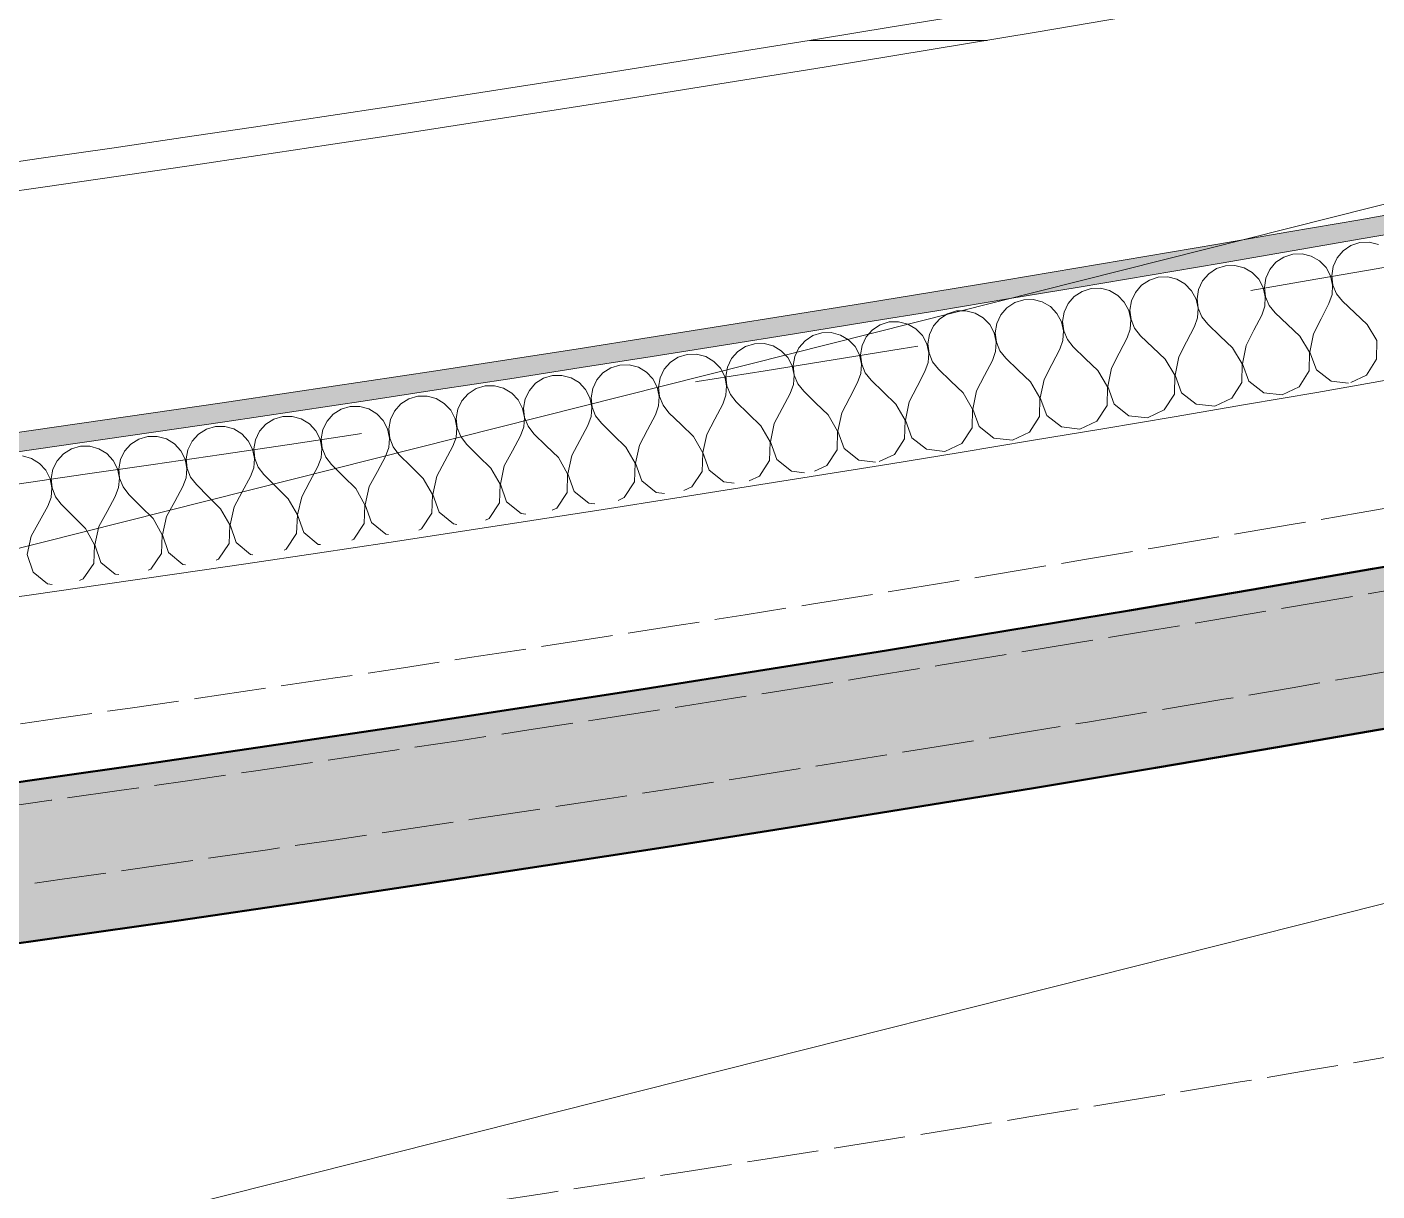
# Model space of a CAD drawing. Header units: millimetres. Extents: x -89663 to 74273, y -103666 to 18539.
# Drawn here: x -22823 to -21977, y -71921 to -71191 of the extents above; entities that cross this region are included whole.
import ezdxf
from ezdxf.enums import TextEntityAlignment as Align

# ---------------------------------------------------------------- set-up
doc = ezdxf.new("R2010")
doc.units = ezdxf.units.MM
doc.header["$MEASUREMENT"] = 0
doc.linetypes.add('Double Dashed', pattern=[1093.611073, 529.166651, -211.666656, 141.111112, -211.666656])
doc.linetypes.add('Hidden Line', pattern=[55, 45, -10])
for name, color, linetype in [('A-20-M_Floor_Slab', 7, 'Continuous'), ('A-25-M_Wall_Ext', 7, 'Continuous'), ('New_A-05-M_Gross_Int_WC_s', 7, 'Continuous'), ('New_A-15-MG_Structural_Grid_Phase_2', 7, 'Continuous'), ('New_A-25-M_Wall_Ext', 7, 'Continuous'), ('New_A-25-M_Wall_Int', 7, 'Continuous'), ('New_A-35-M_FFE_Sanitary', 7, 'Continuous'), ('New_A-40-M_Soft_Landscaping_P2', 7, 'Continuous')]:
    doc.layers.add(name, color=color, linetype=linetype)
for name, color, linetype, lineweight in [('A-20-M_Floor_Slab_Pen_No__89', 8, 'Continuous', 20), ('A-25-M_Wall_Ext_Pen_No__87', 8, 'Continuous', 20), ('New_A-25-M_Wall_Ext_Pen_No__87', 8, 'Continuous', 20), ('New_A-25-M_Wall_Int_Pen_No__193', 7, 'Continuous', 18), ('New_A-40-M_Soft_Landscaping_P2_Pen_No__150', 7, 'Continuous', 0), ('New_ArchiCAD Zone Stamps_Pen_No__6', 7, 'Continuous', 35)]:
    doc.layers.add(name, color=color, linetype=linetype, lineweight=lineweight)
for name, color, linetype, lineweight, true_color in [('New_A-05-M_Gross_Int_WC_s_Pen_No__74', 7, 'Continuous', 20, 0x606060), ('New_A-15-MG_Structural_Grid_Phase_2_Pen_No__222', 7, 'Continuous', 13, 0x65af33), ('New_A-25-M_Wall_Ext_Pen_No__107', 7, 'Continuous', 15, 0xa6a6a6), ('New_A-25-M_Wall_Ext_Pen_No__27', 7, 'Continuous', 50, 0x2a2a2a), ('New_A-25-M_Wall_Int_Pen_No__107', 7, 'Continuous', 15, 0xa6a6a6), ('New_A-25-M_Wall_Int_Pen_No__149', 7, 'Continuous', 0, 0x2a2a2a), ('New_A-35-M_FFE_Sanitary_Pen_No__211', 7, 'Continuous', 13, 0xebf6ff), ('New_A-35-M_FFE_Sanitary_Pen_No__27', 7, 'Continuous', 50, 0x2a2a2a)]:
    doc.layers.add(name, color=color, linetype=linetype, lineweight=lineweight, true_color=true_color)
doc.styles.add('GENERATED_STYLE_1', font='')
doc.styles.add('GENERATED_STYLE_3', font='')
doc.styles.add('GENERATED_STYLE_4', font='')
doc.styles.get('GENERATED_STYLE_1').set_extended_font_data('Arial', bold=True)
doc.styles.get('GENERATED_STYLE_3').set_extended_font_data('Arial')
doc.styles.get('GENERATED_STYLE_4').set_extended_font_data('Swis721 BT')

# ---------------------------------------------------------------- blocks, each defined once
blk = doc.blocks.new('*X220')
at = {"layer": 'New_A-25-M_Wall_Int_Pen_No__107', "linetype": 'Continuous'}
for p, q in [((-22002.04, -71336.17), (-21998.22, -71331.67)), ((-21998.22, -71331.67), (-21993.31, -71328.4)), ((-21993.31, -71328.4), (-21987.7, -71326.59)), ((-21987.7, -71326.59), (-21981.81, -71326.4)), ((-21981.81, -71326.4), (-21976.08, -71327.82)), ((-22044.16, -71343.44), (-22040.33, -71338.95)), ((-22040.33, -71338.95), (-22035.42, -71335.69)), ((-22035.42, -71335.69), (-22029.8, -71333.89)), ((-22029.8, -71333.89), (-22023.91, -71333.7)), ((-22023.91, -71333.7), (-22018.19, -71335.13)), ((-22018.19, -71335.13), (-22013.07, -71338.08)), ((-22013.07, -71338.08), (-22008.95, -71342.31)), ((-22004.5, -71341.54), (-22002.04, -71336.17)), ((-22119.66, -71350.07), (-22114.04, -71348.29)), ((-22114.04, -71348.29), (-22108.15, -71348.12)), ((-22108.15, -71348.12), (-22102.43, -71349.57)), ((-22086.29, -71350.65), (-22082.45, -71346.17)), ((-22082.45, -71346.17), (-22077.53, -71342.91)), ((-22077.53, -71342.91), (-22071.92, -71341.13)), ((-22071.92, -71341.13), (-22066.02, -71340.95)), ((-22066.02, -71340.95), (-22060.3, -71342.38)), ((-22060.3, -71342.38), (-22055.19, -71345.34)), ((-22055.19, -71345.34), (-22051.08, -71349.57)), ((-22046.63, -71348.81), (-22044.16, -71343.44)), ((-22008.95, -71342.31), (-22006.13, -71347.51)), ((-22006.13, -71347.51), (-22004.84, -71353.28)), ((-22005.4, -71347.38), (-22004.5, -71341.54)), ((-22004.67, -71353.25), (-22005.4, -71347.38)), ((-22166.73, -71360.41), (-22161.8, -71357.17)), ((-22161.8, -71357.17), (-22156.18, -71355.4)), ((-22156.18, -71355.4), (-22150.29, -71355.24)), ((-22150.29, -71355.24), (-22144.57, -71356.69)), ((-22144.57, -71356.69), (-22139.47, -71359.66)), ((-22128.43, -71357.8), (-22124.59, -71353.32)), ((-22124.59, -71353.32), (-22119.66, -71350.07)), ((-22102.43, -71349.57), (-22097.33, -71352.53)), ((-22097.33, -71352.53), (-22093.22, -71356.77)), ((-22093.22, -71356.77), (-22090.42, -71361.98)), ((-22089.68, -71361.86), (-22088.77, -71356.02)), ((-22088.77, -71356.02), (-22086.29, -71350.65)), ((-22051.08, -71349.57), (-22048.27, -71354.78)), ((-22048.27, -71354.78), (-22046.99, -71360.55)), ((-22047.54, -71354.65), (-22046.63, -71348.81)), ((-22046.82, -71360.52), (-22047.54, -71354.65)), ((-22004.84, -71353.28), (-22005.18, -71359.18)), ((-22002.38, -71358.69), (-22004.67, -71353.25)), ((-22208.89, -71367.44), (-22203.95, -71364.2)), ((-22203.95, -71364.2), (-22198.33, -71362.44)), ((-22198.33, -71362.44), (-22192.44, -71362.29)), ((-22192.44, -71362.29), (-22186.72, -71363.75)), ((-22186.72, -71363.75), (-22181.62, -71366.73)), ((-22173.08, -71370.24), (-22170.59, -71364.88)), ((-22170.59, -71364.88), (-22166.73, -71360.41)), ((-22139.47, -71359.66), (-22135.37, -71363.91)), ((-22135.37, -71363.91), (-22132.58, -71369.12)), ((-22131.84, -71369), (-22130.92, -71363.16)), ((-22130.92, -71363.16), (-22128.43, -71357.8)), ((-22090.42, -71361.98), (-22089.15, -71367.75)), ((-22088.98, -71367.73), (-22089.68, -71361.86)), ((-22046.99, -71360.55), (-22047.33, -71366.45)), ((-22044.53, -71365.97), (-22046.82, -71360.52)), ((-22011.97, -71374.3), (-22007.11, -71364.76)), ((-22005.18, -71359.18), (-22007.11, -71364.76)), ((-21998.68, -71363.3), (-22002.38, -71358.69)), ((-21990.89, -71370.65), (-21998.68, -71363.3)), ((-22251.05, -71374.4), (-22246.12, -71371.17)), ((-22246.12, -71371.17), (-22240.49, -71369.42)), ((-22240.49, -71369.42), (-22234.59, -71369.27)), ((-22234.59, -71369.27), (-22228.88, -71370.75)), ((-22228.88, -71370.75), (-22223.79, -71373.73)), ((-22223.79, -71373.73), (-22219.7, -71377.99)), ((-22215.25, -71377.25), (-22212.75, -71371.9)), ((-22212.75, -71371.9), (-22208.89, -71367.44)), ((-22181.62, -71366.73), (-22177.53, -71370.98)), ((-22177.53, -71370.98), (-22174.75, -71376.2)), ((-22174.01, -71376.08), (-22173.08, -71370.24)), ((-22132.58, -71369.12), (-22131.31, -71374.9)), ((-22131.14, -71374.87), (-22131.84, -71369)), ((-22089.5, -71373.66), (-22091.44, -71379.24)), ((-22089.15, -71367.75), (-22089.5, -71373.66)), ((-22086.69, -71373.18), (-22088.98, -71367.73)), ((-22083.01, -71377.8), (-22086.69, -71373.18)), ((-22054.15, -71381.56), (-22049.27, -71372.03)), ((-22047.33, -71366.45), (-22049.27, -71372.03)), ((-22040.84, -71370.58), (-22044.53, -71365.97)), ((-22033.06, -71377.94), (-22040.84, -71370.58)), ((-21983.09, -71377.99), (-21990.89, -71370.65)), ((-22297.11, -71385.74), (-22293.23, -71381.29)), ((-22293.23, -71381.29), (-22288.29, -71378.07)), ((-22288.29, -71378.07), (-22282.66, -71376.33)), ((-22282.66, -71376.33), (-22276.76, -71376.19)), ((-22276.76, -71376.19), (-22271.05, -71377.67)), ((-22271.05, -71377.67), (-22265.96, -71380.66)), ((-22265.96, -71380.66), (-22261.88, -71384.93)), ((-22257.43, -71384.2), (-22254.92, -71378.85)), ((-22254.92, -71378.85), (-22251.05, -71374.4)), ((-22219.7, -71377.99), (-22216.93, -71383.21)), ((-22216.19, -71383.09), (-22215.25, -71377.25)), ((-22174.75, -71376.2), (-22173.49, -71381.98)), ((-22173.32, -71381.95), (-22174.01, -71376.08)), ((-22173.49, -71381.98), (-22173.86, -71387.88)), ((-22171.05, -71387.41), (-22173.32, -71381.95)), ((-22131.67, -71380.8), (-22133.63, -71386.37)), ((-22131.31, -71374.9), (-22131.67, -71380.8)), ((-22128.87, -71380.33), (-22131.14, -71374.87)), ((-22125.19, -71384.95), (-22128.87, -71380.33)), ((-22096.34, -71388.76), (-22091.44, -71379.24)), ((-22075.24, -71385.17), (-22083.01, -71377.8)), ((-22059.03, -71391.1), (-22054.15, -71381.56)), ((-22025.28, -71385.3), (-22033.06, -71377.94)), ((-22016.84, -71383.84), (-22011.97, -71374.3)), ((-21983.09, -71377.99), (-21977.09, -71388.05)), ((-22372.66, -71391.68), (-22367.03, -71389.96)), ((-22367.03, -71389.96), (-22361.13, -71389.84)), ((-22361.13, -71389.84), (-22355.43, -71391.34)), ((-22339.3, -71392.57), (-22335.42, -71388.12)), ((-22335.42, -71388.12), (-22330.47, -71384.91)), ((-22330.47, -71384.91), (-22324.84, -71383.17)), ((-22324.84, -71383.17), (-22318.94, -71383.05)), ((-22318.94, -71383.05), (-22313.24, -71384.54)), ((-22313.24, -71384.54), (-22308.15, -71387.54)), ((-22308.15, -71387.54), (-22304.07, -71391.81)), ((-22299.62, -71391.09), (-22297.11, -71385.74)), ((-22261.88, -71384.93), (-22259.12, -71390.16)), ((-22259.12, -71390.16), (-22257.88, -71395.94)), ((-22258.38, -71390.04), (-22257.43, -71384.2)), ((-22257.71, -71395.91), (-22258.38, -71390.04)), ((-22216.93, -71383.21), (-22215.68, -71388.99)), ((-22215.51, -71388.96), (-22216.19, -71383.09)), ((-22215.68, -71388.99), (-22216.06, -71394.89)), ((-22213.25, -71394.42), (-22215.51, -71388.96)), ((-22173.86, -71387.88), (-22175.82, -71393.45)), ((-22167.38, -71392.04), (-22171.05, -71387.41)), ((-22138.54, -71395.89), (-22133.63, -71386.37)), ((-22117.43, -71392.33), (-22125.19, -71384.95)), ((-22101.23, -71398.29), (-22096.34, -71388.76)), ((-22067.47, -71392.54), (-22075.24, -71385.17)), ((-22025.28, -71385.3), (-22019.28, -71395.36)), ((-22019.11, -71395.33), (-22016.84, -71383.84)), ((-21977.09, -71388.05), (-21977.25, -71399.76)), ((-22419.82, -71401.59), (-22414.87, -71398.39)), ((-22414.87, -71398.39), (-22409.23, -71396.67)), ((-22409.23, -71396.67), (-22403.33, -71396.57)), ((-22403.33, -71396.57), (-22397.63, -71398.07)), ((-22397.63, -71398.07), (-22392.56, -71401.09)), ((-22384.04, -71404.67), (-22381.5, -71399.33)), ((-22381.5, -71399.33), (-22377.61, -71394.89)), ((-22377.61, -71394.89), (-22372.66, -71391.68)), ((-22355.43, -71391.34), (-22350.35, -71394.34)), ((-22350.35, -71394.34), (-22346.28, -71398.63)), ((-22346.28, -71398.63), (-22343.53, -71403.86)), ((-22342.79, -71403.74), (-22341.82, -71397.91)), ((-22341.82, -71397.91), (-22339.3, -71392.57)), ((-22304.07, -71391.81), (-22301.32, -71397.04)), ((-22301.32, -71397.04), (-22300.09, -71402.82)), ((-22300.58, -71396.92), (-22299.62, -71391.09)), ((-22299.92, -71402.8), (-22300.58, -71396.92)), ((-22257.88, -71395.94), (-22258.27, -71401.84)), ((-22255.46, -71401.38), (-22257.71, -71395.91)), ((-22216.06, -71394.89), (-22218.03, -71400.46)), ((-22209.59, -71399.06), (-22213.25, -71394.42)), ((-22201.85, -71406.47), (-22209.59, -71399.06)), ((-22180.75, -71402.96), (-22175.82, -71393.45)), ((-22159.64, -71399.43), (-22167.38, -71392.04)), ((-22151.89, -71406.83), (-22159.64, -71399.43)), ((-22143.45, -71405.41), (-22138.54, -71395.89)), ((-22109.67, -71399.72), (-22117.43, -71392.33)), ((-22103.54, -71409.77), (-22101.23, -71398.29)), ((-22067.47, -71392.54), (-22061.49, -71402.61)), ((-22061.32, -71402.58), (-22059.03, -71391.1)), ((-22019.28, -71395.36), (-22019.47, -71407.07)), ((-22015.01, -71406.3), (-22019.11, -71395.33)), ((-22462.04, -71408.23), (-22457.08, -71405.04)), ((-22457.08, -71405.04), (-22451.44, -71403.33)), ((-22451.44, -71403.33), (-22445.54, -71403.23)), ((-22445.54, -71403.23), (-22439.84, -71404.75)), ((-22439.84, -71404.75), (-22434.77, -71407.77)), ((-22434.77, -71407.77), (-22430.72, -71412.06)), ((-22426.26, -71411.36), (-22423.72, -71406.02)), ((-22423.72, -71406.02), (-22419.82, -71401.59)), ((-22392.56, -71401.09), (-22388.49, -71405.38)), ((-22388.49, -71405.38), (-22385.75, -71410.61)), ((-22385.02, -71410.49), (-22384.04, -71404.67)), ((-22343.53, -71403.86), (-22342.31, -71409.64)), ((-22342.14, -71409.62), (-22342.79, -71403.74)), ((-22300.09, -71402.82), (-22300.48, -71408.72)), ((-22297.68, -71408.27), (-22299.92, -71402.8)), ((-22265.2, -71416.9), (-22260.25, -71407.4)), ((-22258.27, -71401.84), (-22260.25, -71407.4)), ((-22251.8, -71406.02), (-22255.46, -71401.38)), ((-22244.08, -71413.44), (-22251.8, -71406.02)), ((-22222.97, -71409.96), (-22218.03, -71400.46)), ((-22194.12, -71413.87), (-22201.85, -71406.47)), ((-22185.67, -71412.47), (-22180.75, -71402.96)), ((-22151.89, -71406.83), (-22145.94, -71416.91)), ((-22145.77, -71416.89), (-22143.45, -71405.41)), ((-22109.67, -71399.72), (-22103.71, -71409.79)), ((-22061.49, -71402.61), (-22061.7, -71414.32)), ((-22057.24, -71413.56), (-22061.32, -71402.58)), ((-22019.47, -71407.07), (-22025.79, -71416.93)), ((-22005.76, -71413.47), (-22015.01, -71406.3)), ((-21977.25, -71399.76), (-21983.56, -71409.63)), ((-22535.89, -71416.44), (-22530, -71416.36)), ((-22530, -71416.36), (-22524.3, -71417.89)), ((-22508.18, -71419.22), (-22504.27, -71414.8)), ((-22504.27, -71414.8), (-22499.3, -71411.62)), ((-22499.3, -71411.62), (-22493.66, -71409.92)), ((-22493.66, -71409.92), (-22487.76, -71409.83)), ((-22487.76, -71409.83), (-22482.07, -71411.35)), ((-22482.07, -71411.35), (-22477, -71414.38)), ((-22477, -71414.38), (-22472.95, -71418.68)), ((-22468.49, -71417.99), (-22465.94, -71412.66)), ((-22465.94, -71412.66), (-22462.04, -71408.23)), ((-22430.72, -71412.06), (-22427.98, -71417.3)), ((-22427.25, -71417.19), (-22426.26, -71411.36)), ((-22385.75, -71410.61), (-22384.54, -71416.4)), ((-22384.37, -71416.37), (-22385.02, -71410.49)), ((-22384.54, -71416.4), (-22384.95, -71422.3)), ((-22382.15, -71421.85), (-22384.37, -71416.37)), ((-22342.71, -71415.54), (-22344.71, -71421.1)), ((-22342.31, -71409.64), (-22342.71, -71415.54)), ((-22339.91, -71415.09), (-22342.14, -71409.62)), ((-22336.26, -71419.74), (-22339.91, -71415.09)), ((-22307.44, -71423.77), (-22302.48, -71414.29)), ((-22300.48, -71408.72), (-22302.48, -71414.29)), ((-22294.03, -71412.91), (-22297.68, -71408.27)), ((-22286.32, -71420.35), (-22294.03, -71412.91)), ((-22236.35, -71420.86), (-22244.08, -71413.44)), ((-22227.91, -71419.46), (-22222.97, -71409.96)), ((-22194.12, -71413.87), (-22188.19, -71423.97)), ((-22188.02, -71423.94), (-22185.67, -71412.47)), ((-22103.71, -71409.79), (-22103.94, -71421.5)), ((-22099.48, -71420.75), (-22103.54, -71409.77)), ((-22061.7, -71414.32), (-22068.03, -71424.17)), ((-22047.99, -71420.74), (-22057.24, -71413.56)), ((-21994.85, -71414.63), (-22005.76, -71413.47)), ((-21983.56, -71409.63), (-21993.37, -71414.35)), ((-22588.76, -71427.75), (-22583.78, -71424.58)), ((-22583.78, -71424.58), (-22578.13, -71422.9)), ((-22578.13, -71422.9), (-22572.24, -71422.83)), ((-22572.24, -71422.83), (-22566.54, -71424.37)), ((-22566.54, -71424.37), (-22561.49, -71427.42)), ((-22550.42, -71425.72), (-22546.51, -71421.31)), ((-22546.51, -71421.31), (-22541.54, -71418.13)), ((-22541.54, -71418.13), (-22535.89, -71416.44)), ((-22524.3, -71417.89), (-22519.24, -71420.93)), ((-22519.24, -71420.93), (-22515.2, -71425.24)), ((-22511.74, -71430.37), (-22510.74, -71424.55)), ((-22510.74, -71424.55), (-22508.18, -71419.22)), ((-22472.95, -71418.68), (-22470.23, -71423.93)), ((-22470.23, -71423.93), (-22469.03, -71429.72)), ((-22469.49, -71423.81), (-22468.49, -71417.99)), ((-22468.86, -71429.69), (-22469.49, -71423.81)), ((-22427.98, -71417.3), (-22426.78, -71423.09)), ((-22426.61, -71423.06), (-22427.25, -71417.19)), ((-22426.78, -71423.09), (-22427.2, -71428.99)), ((-22424.39, -71428.54), (-22426.61, -71423.06)), ((-22384.95, -71422.3), (-22386.96, -71427.85)), ((-22378.51, -71426.51), (-22382.15, -71421.85)), ((-22349.69, -71430.58), (-22344.71, -71421.1)), ((-22328.56, -71427.19), (-22336.26, -71419.74)), ((-22312.41, -71433.26), (-22307.44, -71423.77)), ((-22278.6, -71427.77), (-22286.32, -71420.35)), ((-22270.15, -71426.39), (-22265.2, -71416.9)), ((-22236.35, -71420.86), (-22230.44, -71430.96)), ((-22230.27, -71430.93), (-22227.91, -71419.46)), ((-22188.19, -71423.97), (-22188.45, -71435.68)), ((-22183.98, -71434.94), (-22188.02, -71423.94)), ((-22145.94, -71416.91), (-22146.19, -71428.62)), ((-22141.72, -71427.87), (-22145.77, -71416.89)), ((-22103.94, -71421.5), (-22110.28, -71431.35)), ((-22090.24, -71427.95), (-22099.48, -71420.75)), ((-22068.03, -71424.17), (-22078.6, -71429.22)), ((-22036.35, -71421.99), (-22047.99, -71420.74)), ((-22025.79, -71416.93), (-22036.35, -71421.99)), ((-22631.01, -71434.13), (-22626.03, -71430.97)), ((-22626.03, -71430.97), (-22620.38, -71429.3)), ((-22620.38, -71429.3), (-22614.49, -71429.23)), ((-22614.49, -71429.23), (-22608.8, -71430.78)), ((-22608.8, -71430.78), (-22603.74, -71433.84)), ((-22595.25, -71437.48), (-22592.68, -71432.16)), ((-22592.68, -71432.16), (-22588.76, -71427.75)), ((-22561.49, -71427.42), (-22557.45, -71431.73)), ((-22557.45, -71431.73), (-22554.74, -71436.98)), ((-22554, -71436.87), (-22552.99, -71431.05)), ((-22552.99, -71431.05), (-22550.42, -71425.72)), ((-22515.2, -71425.24), (-22512.48, -71430.49)), ((-22512.48, -71430.49), (-22511.29, -71436.28)), ((-22511.12, -71436.25), (-22511.74, -71430.37)), ((-22469.03, -71429.72), (-22469.46, -71435.61)), ((-22466.65, -71435.17), (-22468.86, -71429.69)), ((-22427.2, -71428.99), (-22429.22, -71434.54)), ((-22420.77, -71433.21), (-22424.39, -71428.54)), ((-22413.09, -71440.67), (-22420.77, -71433.21)), ((-22391.96, -71437.33), (-22386.96, -71427.85)), ((-22370.82, -71433.96), (-22378.51, -71426.51)), ((-22354.68, -71440.06), (-22349.69, -71430.58)), ((-22320.86, -71434.63), (-22328.56, -71427.19)), ((-22314.81, -71444.72), (-22312.41, -71433.26)), ((-22278.6, -71427.77), (-22272.7, -71437.89)), ((-22272.53, -71437.86), (-22270.15, -71426.39)), ((-22230.44, -71430.96), (-22230.72, -71442.67)), ((-22226.25, -71441.93), (-22230.27, -71430.93)), ((-22146.19, -71428.62), (-22152.55, -71438.46)), ((-22132.5, -71435.09), (-22141.72, -71427.87)), ((-22110.28, -71431.35), (-22120.86, -71436.38)), ((-22078.6, -71429.22), (-22090.24, -71427.95)), ((-22677.22, -71444.84), (-22673.28, -71440.44)), ((-22673.28, -71440.44), (-22668.3, -71437.29)), ((-22668.3, -71437.29), (-22662.64, -71435.63)), ((-22662.64, -71435.63), (-22656.75, -71435.57)), ((-22656.75, -71435.57), (-22651.06, -71437.13)), ((-22651.06, -71437.13), (-22646.01, -71440.19)), ((-22646.01, -71440.19), (-22641.99, -71444.52)), ((-22637.52, -71443.85), (-22634.94, -71438.53)), ((-22634.94, -71438.53), (-22631.01, -71434.13)), ((-22603.74, -71433.84), (-22599.71, -71438.16)), ((-22599.71, -71438.16), (-22597.01, -71443.41)), ((-22596.28, -71443.3), (-22595.25, -71437.48)), ((-22554.74, -71436.98), (-22553.57, -71442.78)), ((-22553.39, -71442.75), (-22554, -71436.87)), ((-22511.29, -71436.28), (-22511.73, -71442.17)), ((-22508.92, -71441.74), (-22511.12, -71436.25)), ((-22505.31, -71446.42), (-22508.92, -71441.74)), ((-22476.51, -71450.62), (-22471.49, -71441.16)), ((-22469.46, -71435.61), (-22471.49, -71441.16)), ((-22463.03, -71439.85), (-22466.65, -71435.17)), ((-22455.37, -71447.32), (-22463.03, -71439.85)), ((-22434.23, -71444.01), (-22429.22, -71434.54)), ((-22405.41, -71448.14), (-22413.09, -71440.67)), ((-22396.95, -71446.8), (-22391.96, -71437.33)), ((-22363.13, -71441.41), (-22370.82, -71433.96)), ((-22363.13, -71441.41), (-22357.26, -71451.55)), ((-22357.09, -71451.52), (-22354.68, -71440.06)), ((-22320.86, -71434.63), (-22314.98, -71444.75)), ((-22272.7, -71437.89), (-22273, -71449.6)), ((-22268.53, -71448.87), (-22272.53, -71437.86)), ((-22188.45, -71435.68), (-22194.82, -71445.5)), ((-22174.77, -71442.17), (-22183.98, -71434.94)), ((-22152.55, -71438.46), (-22163.13, -71443.47)), ((-22120.86, -71436.38), (-22132.5, -71435.09)), ((-22757.85, -71452.88), (-22752.85, -71449.74)), ((-22752.85, -71449.74), (-22747.19, -71448.09)), ((-22747.19, -71448.09), (-22741.3, -71448.06)), ((-22741.3, -71448.06), (-22735.61, -71449.64)), ((-22735.61, -71449.64), (-22730.58, -71452.71)), ((-22719.5, -71451.09), (-22715.56, -71446.69)), ((-22715.56, -71446.69), (-22710.57, -71443.55)), ((-22710.57, -71443.55), (-22704.91, -71441.89)), ((-22704.91, -71441.89), (-22699.02, -71441.85)), ((-22699.02, -71441.85), (-22693.33, -71443.42)), ((-22693.33, -71443.42), (-22688.29, -71446.48)), ((-22688.29, -71446.48), (-22684.27, -71450.82)), ((-22680.85, -71455.97), (-22679.81, -71450.15)), ((-22679.81, -71450.15), (-22677.22, -71444.84)), ((-22641.99, -71444.52), (-22639.29, -71449.78)), ((-22639.29, -71449.78), (-22638.14, -71455.58)), ((-22638.56, -71449.67), (-22637.52, -71443.85)), ((-22637.97, -71455.55), (-22638.56, -71449.67)), ((-22597.01, -71443.41), (-22595.85, -71449.21)), ((-22595.85, -71449.21), (-22596.3, -71455.1)), ((-22595.68, -71449.18), (-22596.28, -71443.3)), ((-22593.49, -71454.68), (-22595.68, -71449.18)), ((-22554.01, -71448.67), (-22556.06, -71454.22)), ((-22553.57, -71442.78), (-22554.01, -71448.67)), ((-22551.2, -71448.24), (-22553.39, -71442.75)), ((-22547.6, -71452.92), (-22551.2, -71448.24)), ((-22518.8, -71457.17), (-22513.77, -71447.72)), ((-22511.73, -71442.17), (-22513.77, -71447.72)), ((-22497.66, -71453.91), (-22505.31, -71446.42)), ((-22447.7, -71454.8), (-22455.37, -71447.32)), ((-22439.24, -71453.47), (-22434.23, -71444.01)), ((-22405.41, -71448.14), (-22399.56, -71458.28)), ((-22399.39, -71458.25), (-22396.95, -71446.8)), ((-22314.98, -71444.75), (-22315.29, -71456.46)), ((-22310.82, -71455.74), (-22314.81, -71444.72)), ((-22273, -71449.6), (-22279.4, -71459.4)), ((-22259.34, -71456.13), (-22268.53, -71448.87)), ((-22230.72, -71442.67), (-22237.11, -71452.48)), ((-22217.05, -71449.18), (-22226.25, -71441.93)), ((-22205.41, -71450.5), (-22217.05, -71449.18)), ((-22194.82, -71445.5), (-22205.41, -71450.5)), ((-22163.13, -71443.47), (-22174.77, -71442.17)), ((-22800.14, -71459), (-22795.14, -71455.87)), ((-22795.14, -71455.87), (-22789.48, -71454.23)), ((-22789.48, -71454.23), (-22783.59, -71454.2)), ((-22783.59, -71454.2), (-22777.91, -71455.79)), ((-22777.91, -71455.79), (-22772.87, -71458.87)), ((-22764.4, -71462.57), (-22761.8, -71457.27)), ((-22761.8, -71457.27), (-22757.85, -71452.88)), ((-22730.58, -71452.71), (-22726.57, -71457.05)), ((-22726.57, -71457.05), (-22723.89, -71462.32)), ((-22723.15, -71462.21), (-22722.1, -71456.39)), ((-22722.1, -71456.39), (-22719.5, -71451.09)), ((-22684.27, -71450.82), (-22681.59, -71456.08)), ((-22681.59, -71456.08), (-22680.44, -71461.88)), ((-22680.27, -71461.85), (-22680.85, -71455.97)), ((-22638.14, -71455.58), (-22638.6, -71461.47)), ((-22635.79, -71461.05), (-22637.97, -71455.55)), ((-22596.3, -71455.1), (-22598.35, -71460.65)), ((-22589.89, -71459.36), (-22593.49, -71454.68)), ((-22561.11, -71463.66), (-22556.06, -71454.22)), ((-22539.96, -71460.42), (-22547.6, -71452.92)), ((-22523.85, -71466.62), (-22518.8, -71457.17)), ((-22490, -71461.39), (-22497.66, -71453.91)), ((-22481.54, -71460.08), (-22476.51, -71450.62)), ((-22447.7, -71454.8), (-22441.86, -71464.95)), ((-22441.69, -71464.92), (-22439.24, -71453.47)), ((-22399.56, -71458.28), (-22399.9, -71469.99)), ((-22395.44, -71469.28), (-22399.39, -71458.25)), ((-22357.26, -71451.55), (-22357.59, -71463.25)), ((-22353.13, -71462.54), (-22357.09, -71451.52)), ((-22315.29, -71456.46), (-22321.71, -71466.25)), ((-22301.65, -71463.01), (-22310.82, -71455.74)), ((-22247.71, -71457.46), (-22259.34, -71456.13)), ((-22237.11, -71452.48), (-22247.71, -71457.46)), ((-22825.88, -71460.28), (-22820.21, -71461.88)), ((-22820.21, -71461.88), (-22815.18, -71464.97)), ((-22815.18, -71464.97), (-22811.18, -71469.32)), ((-22806.71, -71468.68), (-22804.1, -71463.38)), ((-22804.1, -71463.38), (-22800.14, -71459)), ((-22772.87, -71458.87), (-22768.87, -71463.22)), ((-22768.87, -71463.22), (-22766.2, -71468.49)), ((-22765.46, -71468.38), (-22764.4, -71462.57)), ((-22723.89, -71462.32), (-22722.75, -71468.12)), ((-22722.58, -71468.09), (-22723.15, -71462.21)), ((-22680.44, -71461.88), (-22680.91, -71467.77)), ((-22678.1, -71467.36), (-22680.27, -71461.85)), ((-22645.74, -71476.44), (-22640.66, -71467.01)), ((-22638.6, -71461.47), (-22640.66, -71467.01)), ((-22632.2, -71465.74), (-22635.79, -71461.05)), ((-22624.58, -71473.27), (-22632.2, -71465.74)), ((-22603.42, -71470.08), (-22598.35, -71460.65)), ((-22582.26, -71466.88), (-22589.89, -71459.36)), ((-22574.63, -71474.39), (-22582.26, -71466.88)), ((-22566.16, -71473.1), (-22561.11, -71463.66)), ((-22532.31, -71467.92), (-22539.96, -71460.42)), ((-22526.33, -71478.06), (-22523.85, -71466.62)), ((-22490, -71461.39), (-22484.18, -71471.55)), ((-22484.01, -71471.53), (-22481.54, -71460.08)), ((-22441.86, -71464.95), (-22442.23, -71476.65)), ((-22437.76, -71475.95), (-22441.69, -71464.92)), ((-22357.59, -71463.25), (-22364.03, -71473.04)), ((-22343.96, -71469.83), (-22353.13, -71462.54)), ((-22321.71, -71466.25), (-22329.53, -71469.9)), ((-22291.31, -71464.21), (-22301.65, -71463.01)), ((-22279.4, -71459.4), (-22288.93, -71463.86)), ((-22811.18, -71469.32), (-22808.52, -71474.6)), ((-22808.52, -71474.6), (-22807.4, -71480.4)), ((-22807.78, -71474.49), (-22806.71, -71468.68)), ((-22807.23, -71480.38), (-22807.78, -71474.49)), ((-22766.2, -71468.49), (-22765.07, -71474.29)), ((-22765.07, -71474.29), (-22765.56, -71480.18)), ((-22764.9, -71474.27), (-22765.46, -71468.38)), ((-22762.75, -71479.78), (-22764.9, -71474.27)), ((-22723.23, -71474.01), (-22725.31, -71479.54)), ((-22722.75, -71468.12), (-22723.23, -71474.01)), ((-22720.42, -71473.6), (-22722.58, -71468.09)), ((-22716.84, -71478.3), (-22720.42, -71473.6)), ((-22688.08, -71482.73), (-22682.98, -71473.31)), ((-22680.91, -71467.77), (-22682.98, -71473.31)), ((-22674.52, -71472.05), (-22678.1, -71467.36)), ((-22666.91, -71479.59), (-22674.52, -71472.05)), ((-22616.96, -71480.79), (-22624.58, -71473.27)), ((-22608.49, -71479.51), (-22603.42, -71470.08)), ((-22574.63, -71474.39), (-22568.84, -71484.56)), ((-22568.67, -71484.54), (-22566.16, -71473.1)), ((-22532.31, -71467.92), (-22526.5, -71478.09)), ((-22484.18, -71471.55), (-22484.56, -71483.26)), ((-22480.09, -71482.56), (-22484.01, -71471.53)), ((-22399.9, -71469.99), (-22406.36, -71479.76)), ((-22386.28, -71476.58), (-22395.44, -71469.28)), ((-22364.03, -71473.04), (-22370.33, -71475.96)), ((-22335.66, -71470.81), (-22343.96, -71469.83)), ((-22807.4, -71480.4), (-22807.9, -71486.29)), ((-22805.09, -71485.89), (-22807.23, -71480.38)), ((-22765.56, -71480.18), (-22767.65, -71485.71)), ((-22759.18, -71484.49), (-22762.75, -71479.78)), ((-22730.42, -71488.95), (-22725.31, -71479.54)), ((-22709.25, -71485.85), (-22716.84, -71478.3)), ((-22693.18, -71492.15), (-22688.08, -71482.73)), ((-22659.3, -71487.12), (-22666.91, -71479.59)), ((-22650.83, -71485.86), (-22645.74, -71476.44)), ((-22616.96, -71480.79), (-22611.18, -71490.97)), ((-22611.01, -71490.95), (-22608.49, -71479.51)), ((-22526.5, -71478.09), (-22526.9, -71489.8)), ((-22522.43, -71489.11), (-22526.33, -71478.06)), ((-22484.56, -71483.26), (-22491.04, -71493.01)), ((-22470.96, -71489.89), (-22480.09, -71482.56)), ((-22442.23, -71476.65), (-22448.69, -71486.42)), ((-22428.61, -71483.27), (-22437.76, -71475.95)), ((-22423.57, -71483.88), (-22428.61, -71483.27)), ((-22406.36, -71479.76), (-22411.33, -71482.06)), ((-22379.74, -71477.36), (-22386.28, -71476.58)), ((-22815.13, -71501.21), (-22809.99, -71491.82)), ((-22807.9, -71486.29), (-22809.99, -71491.82)), ((-22801.52, -71490.6), (-22805.09, -71485.89)), ((-22793.95, -71498.17), (-22801.52, -71490.6)), ((-22772.77, -71495.12), (-22767.65, -71485.71)), ((-22751.59, -71492.04), (-22759.18, -71484.49)), ((-22744, -71499.6), (-22751.59, -71492.04)), ((-22735.53, -71498.36), (-22730.42, -71488.95)), ((-22701.65, -71493.39), (-22709.25, -71485.85)), ((-22695.73, -71503.57), (-22693.18, -71492.15)), ((-22659.3, -71487.12), (-22653.54, -71497.32)), ((-22653.37, -71497.29), (-22650.83, -71485.86)), ((-22611.18, -71490.97), (-22611.62, -71502.68)), ((-22607.15, -71502), (-22611.01, -71490.95)), ((-22568.84, -71484.56), (-22569.26, -71496.27)), ((-22564.78, -71495.59), (-22568.67, -71484.54)), ((-22526.9, -71489.8), (-22533.4, -71499.54)), ((-22513.31, -71496.45), (-22522.43, -71489.11)), ((-22467.14, -71490.36), (-22470.96, -71489.89)), ((-22448.69, -71486.42), (-22452.54, -71488.19)), ((-22786.37, -71505.74), (-22793.95, -71498.17)), ((-22777.9, -71504.52), (-22772.77, -71495.12)), ((-22744, -71499.6), (-22738.28, -71509.81)), ((-22738.1, -71509.79), (-22735.53, -71498.36)), ((-22701.65, -71493.39), (-22695.9, -71503.6)), ((-22653.54, -71497.32), (-22653.99, -71509.02)), ((-22649.52, -71508.35), (-22653.37, -71497.29)), ((-22569.26, -71496.27), (-22575.77, -71506)), ((-22555.67, -71502.94), (-22564.78, -71495.59)), ((-22533.4, -71499.54), (-22535.59, -71500.54)), ((-22510.47, -71496.8), (-22513.31, -71496.45)), ((-22491.04, -71493.01), (-22493.96, -71494.35)), ((-22820.27, -71510.61), (-22815.13, -71501.21)), ((-22786.37, -71505.74), (-22780.66, -71515.96)), ((-22780.49, -71515.94), (-22777.9, -71504.52)), ((-22695.9, -71503.6), (-22696.37, -71515.3)), ((-22691.9, -71514.64), (-22695.73, -71503.57)), ((-22653.99, -71509.02), (-22660.53, -71518.73)), ((-22640.43, -71515.74), (-22649.52, -71508.35)), ((-22611.62, -71502.68), (-22618.15, -71512.4)), ((-22598.05, -71509.37), (-22607.15, -71502)), ((-22596.41, -71509.58), (-22598.05, -71509.37)), ((-22575.77, -71506), (-22577.44, -71506.76)), ((-22553.56, -71503.21), (-22555.67, -71502.94)), ((-22822.88, -71522.03), (-22820.27, -71510.61)), ((-22780.66, -71515.96), (-22781.17, -71527.66)), ((-22776.69, -71527.02), (-22780.49, -71515.94)), ((-22738.28, -71509.81), (-22738.77, -71521.51)), ((-22734.29, -71520.86), (-22738.1, -71509.79)), ((-22696.37, -71515.3), (-22702.93, -71525)), ((-22682.82, -71522.04), (-22691.9, -71514.64)), ((-22639.02, -71515.92), (-22640.43, -71515.74)), ((-22618.15, -71512.4), (-22619.51, -71513.02)), ((-22819.1, -71533.11), (-22822.88, -71522.03)), ((-22738.77, -71521.51), (-22745.34, -71531.21)), ((-22725.22, -71528.27), (-22734.29, -71520.86)), ((-22702.93, -71525), (-22704.33, -71525.63)), ((-22681.41, -71522.22), (-22682.82, -71522.04)), ((-22660.53, -71518.73), (-22661.8, -71519.31)), ((-22810.06, -71540.55), (-22819.1, -71533.11)), ((-22781.17, -71527.66), (-22787.75, -71537.35)), ((-22767.64, -71534.44), (-22776.69, -71527.02)), ((-22765.5, -71534.73), (-22767.64, -71534.44)), ((-22745.34, -71531.21), (-22747.08, -71531.99)), ((-22723.57, -71528.49), (-22725.22, -71528.27)), ((-22807.22, -71540.93), (-22810.06, -71540.55)), ((-22787.75, -71537.35), (-22790.07, -71538.38))]:
    blk.add_line(p, q, dxfattribs=at)
blk = doc.blocks.new('Wall_45_1', base_point=(-30534.23, -71486.11))
at = {"layer": 'New_A-25-M_Wall_Int_Pen_No__107', "linetype": 'Continuous'}
h = blk.add_hatch(dxfattribs=at)
h.set_pattern_fill('Plywood_0001', color=256, style=0, pattern_type=2)
h.set_pattern_definition([(0, (0, 0), (0, 200), [])])
h.paths.add_polyline_path([(-19125.81, -70482.41, -0.103838), (-30510.08, -71307.73), (-30512.49, -71325.57, 0.103839), (-19120.83, -70499.71)])
blk.add_hatch(color=256, dxfattribs=at).paths.add_polyline_path([(-30534.23, -71486.11, 0.10384), (-19075.98, -70655.38), (-19079.31, -70643.85, -0.10384), (-30532.62, -71474.21)])
at = {"layer": 'New_A-25-M_Wall_Int_Pen_No__149', "linetype": 'Continuous'}
for radius, end in [(27776.83, 286.003012), (28046.83, 286.003669)]:
    blk.add_arc((-26783.55, -43782.02), radius, 262.28997, end, dxfattribs=at)
at = {"layer": 'New_A-25-M_Wall_Int_Pen_No__193', "linetype": 'Continuous'}
for radius, end in [(27794.83, 286.003056), (27944.83, 286.003423), (27956.83, 286.003452)]:
    blk.add_arc((-26783.55, -43782.02), radius, 262.28997, end, dxfattribs=at)
at = {"layer": 'New_A-25-M_Wall_Int', "color": 250, "lineweight": 50, "true_color": 0x2a2a2a}
blk.add_blockref('*X220', (0, 0), dxfattribs=at)
blk = doc.blocks.new('Female WC_INB 0163_41_1', base_point=(-32279.54, -69544.54))
at = {"layer": 'New_A-05-M_Gross_Int_WC_s_Pen_No__74', "linetype": 'Continuous'}
blk.add_arc((-26783.77, -43782.46), 27560, 262.801088, 285.940303, dxfattribs=at)
at = {"layer": 'New_ArchiCAD Zone Stamps_Pen_No__6'}
for tag, height, style, p in [('ROOM_NAME', 250, 'GENERATED_STYLE_1', (-32667.24, -68179.03)), ('zoneNameLine2', 250, 'GENERATED_STYLE_1', (-32855.67, -68611.16)), ('ROOM_NUMBER', 200, 'GENERATED_STYLE_3', (-33044.11, -69031.87)), ('measuredAreaCode', 200, 'GENERATED_STYLE_3', (-33201.13, -69391.98)), ('ROOM_HOLES_PRM', 200, 'GENERATED_STYLE_3', (-32893.73, -69526.02)), ('DUMMY_649', 200, 'GENERATED_STYLE_3', (-32404.39, -69739.4)), ('DUMMY_650', 133.33, 'GENERATED_STYLE_3', (-32125.1, -69845.94))]:
    blk.add_attdef(tag, text='', height=height, rotation=336.44041, dxfattribs=dict(at, style=style)).set_placement(p, align=Align.TOP_LEFT)
blk = doc.blocks.new('Mesh_33_1', base_point=(-40933.13, -67038.12))
at = {"layer": 'New_A-40-M_Soft_Landscaping_P2_Pen_No__150', "linetype": 'Continuous', "flags": 128}
blk.add_lwpolyline([(-40933.13, -67038.12, 0.320491), (-40900.75, -69852.74, 0.075053), (-37194.67, -72335.54, 0.135492), (-17580.92, -76160.23), (-17996.04, -70642.96, -0.183873), (-38079.88, -69688.08, -0.169448), (-40869.93, -67158.76, -0.091733)], format="xyb", close=True, dxfattribs=at)
blk = doc.blocks.new('Mesh_34_1', base_point=(-38055.11, -69698.86))
at = {"layer": 'New_A-40-M_Soft_Landscaping_P2_Pen_No__150', "linetype": 'Continuous', "flags": 128}
blk.add_lwpolyline([(-38055.11, -69698.86, -0.169694), (-40869.93, -67158.76, 0.334983), (-40169.42, -69894.96, 0.065126), (-36684.41, -71850.78, 0.165018), (-17774.28, -73559.95), (-17996.04, -70642.96, -0.183626)], format="xyb", close=True, dxfattribs=at)
blk = doc.blocks.new('Slab_63_1', base_point=(-23108.09, -72027.09))
at = {"layer": 'A-20-M_Floor_Slab_Pen_No__89', "linetype": 'Continuous', "flags": 128}
blk.add_lwpolyline([(-23108.09, -72027.09), (-23187.21, -71273.57), (-16914.12, -69692.12), (-16643.39, -70397.34)], close=True, dxfattribs=at)
blk = doc.blocks.new('Slab_64_1', base_point=(-23187.21, -71273.57))
at = {"layer": 'A-20-M_Floor_Slab_Pen_No__89', "linetype": 'Continuous', "flags": 128}
blk.add_lwpolyline([(-23187.21, -71273.57), (-23152.93, -71600.09), (-16796.81, -69997.71), (-16914.12, -69692.12)], close=True, dxfattribs=at)
blk = doc.blocks.new('Wall_53_1', base_point=(-38175.98, -69536.65))
at = {"layer": 'New_A-25-M_Wall_Ext_Pen_No__107', "linetype": 'Continuous', "lineweight": 0, "true_color": 0x535353}
blk.add_hatch(color=251, dxfattribs=at).paths.add_polyline_path([(-38175.98, -69536.65), (-38217.53, -69627.61, 0.177017), (-18856.62, -70909.39), (-18870.61, -70861.5), (-18884.66, -70813.41, -0.177006)])
at = {"layer": 'New_A-25-M_Wall_Ext_Pen_No__27', "linetype": 'Continuous'}
for radius, start in [(28161.83, 246.138048), (28261.83, 246.135609)]:
    blk.add_arc((-26783.55, -43782.02), radius, start, 286.288972, dxfattribs=at)
blk = doc.blocks.new('Wall_55_1', base_point=(-38175.91, -69536.5))
at = {"layer": 'New_A-25-M_Wall_Ext_Pen_No__87', "linetype": 'Hidden Line'}
for radius in [28161.83, 28211.83]:
    blk.add_arc((-26758.87, -43792.76), radius, 246.083295, 336.440412, dxfattribs=at)
blk = doc.blocks.new('Wall_122_1', base_point=(-30237.21, -71124.76))
at = {"layer": 'New_A-35-M_FFE_Sanitary_Pen_No__211', "linetype": 'Continuous'}
h = blk.add_hatch(dxfattribs=at)
h.set_pattern_fill('Plaster_0001', color=256, style=0, pattern_type=2)
h.set_pattern_definition([(184.3707, (0, 0), (-13.1998, 172.70138), [0, -100]), (184.3707, (-43.25, -90.16), (-13.1998, 172.70138), [0, -100])])
h.paths.add_polyline_path([(-30238.5, -71134.68, 0.101309), (-19211.82, -70291.9), (-19224.21, -70285.03, -0.101217), (-30237.21, -71124.76)])
at = {"layer": 'New_A-35-M_FFE_Sanitary_Pen_No__27', "linetype": 'Continuous'}
for radius, start, end in [(27560, 262.801088, 285.919513), (27570, 262.801028, 285.940345)]:
    blk.add_arc((-26783.55, -43782.02), radius, start, end, dxfattribs=at)
blk = doc.blocks.new('Wall_231_1', base_point=(-38294.61, -69816.87))
at = {"layer": 'A-25-M_Wall_Ext_Pen_No__87', "linetype": 'Hidden Line'}
for radius, start, end in [(28130.79, 246.162868, 336.762854), (28469.79, 246.155056, 336.760928)]:
    blk.add_arc((-26785.33, -43777.18), radius, start, end, dxfattribs=at)
blk = doc.blocks.new('Standard grid marker_24')
at = {"layer": 'New_A-15-MG_Structural_Grid_Phase_2_Pen_No__222', "linetype": 'Double Dashed'}
blk.add_arc((0, 0), 27977.57, 0, 90.635971, dxfattribs=at)
at = {"layer": 'New_A-15-MG_Structural_Grid_Phase_2_Pen_No__222', "style": 'GENERATED_STYLE_4'}
blk.add_attdef('AC_MarkerText_1', text='', height=350, rotation=90.30663, dxfattribs=at).set_placement((-1326.18, 28007.96), align=Align.MIDDLE_CENTER)

msp = doc.modelspace()

# ---------------------------------------------------------------- block references
at = {"layer": 'A-20-M_Floor_Slab', "color": 8, "linetype": 'Continuous', "lineweight": 20}
for name, p in [('Slab_63_1', (-23108.09, -72027.09)), ('Slab_64_1', (-23187.21, -71273.57))]:
    msp.add_blockref(name, p, dxfattribs=at)
at = {"layer": 'A-25-M_Wall_Ext', "color": 250, "lineweight": 50, "true_color": 0x2a2a2a}
msp.add_blockref('Wall_231_1', (-38294.61, -69816.87), dxfattribs=at)
at = {"layer": 'New_A-05-M_Gross_Int_WC_s', "linetype": 'Continuous'}
msp.add_blockref('Female WC_INB 0163_41_1', (-32279.54, -69544.54), dxfattribs=at)
at = {"layer": 'New_A-15-MG_Structural_Grid_Phase_2', "color": 8, "linetype": 'Continuous', "lineweight": 15, "zscale": 1000, "rotation": 246.1337837427074}
msp.add_blockref('Standard grid marker_24', (-26783.53, -43781.16), dxfattribs=at)
at = {"layer": 'New_A-25-M_Wall_Ext', "color": 250, "lineweight": 50, "true_color": 0x2a2a2a}
for name, p in [('Wall_53_1', (-38175.98, -69536.65)), ('Wall_55_1', (-38175.91, -69536.5))]:
    msp.add_blockref(name, p, dxfattribs=at)
at = {"layer": 'New_A-25-M_Wall_Int', "color": 250, "lineweight": 50, "true_color": 0x2a2a2a}
msp.add_blockref('Wall_45_1', (-30534.23, -71486.11), dxfattribs=at)
at = {"layer": 'New_A-35-M_FFE_Sanitary', "color": 250, "lineweight": 50, "true_color": 0x2a2a2a}
msp.add_blockref('Wall_122_1', (-30237.21, -71124.76), dxfattribs=at)
at = {"layer": 'New_A-40-M_Soft_Landscaping_P2'}
for name, p in [('Mesh_33_1', (-40933.13, -67038.12)), ('Mesh_34_1', (-38055.11, -69698.86))]:
    msp.add_blockref(name, p, dxfattribs=at)

doc.saveas('drawing.dxf')
